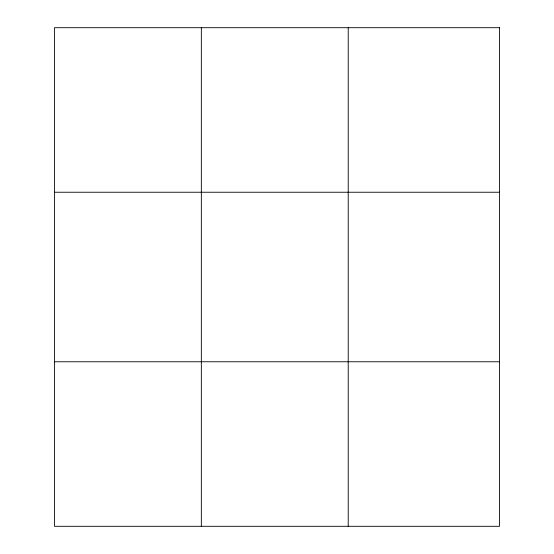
<?xml version="1.0" encoding="UTF-8"?>
<svg xmlns="http://www.w3.org/2000/svg" width="554" height="554" viewBox="0 0 554 554"><rect width="100%" height="100%" fill="white"/><g stroke="black" fill="none" stroke-linecap="round" stroke-linejoin="round"><path stroke-width="0.83" d="M201.337 27.7L201.337 526.3M348.217 27.7L348.217 526.3M54.458 192.238L499.542 192.238M54.458 361.762L499.542 361.762M499.542 27.7L499.542 526.3L54.458 526.3L54.458 27.7L499.542 27.7"/></g></svg>
